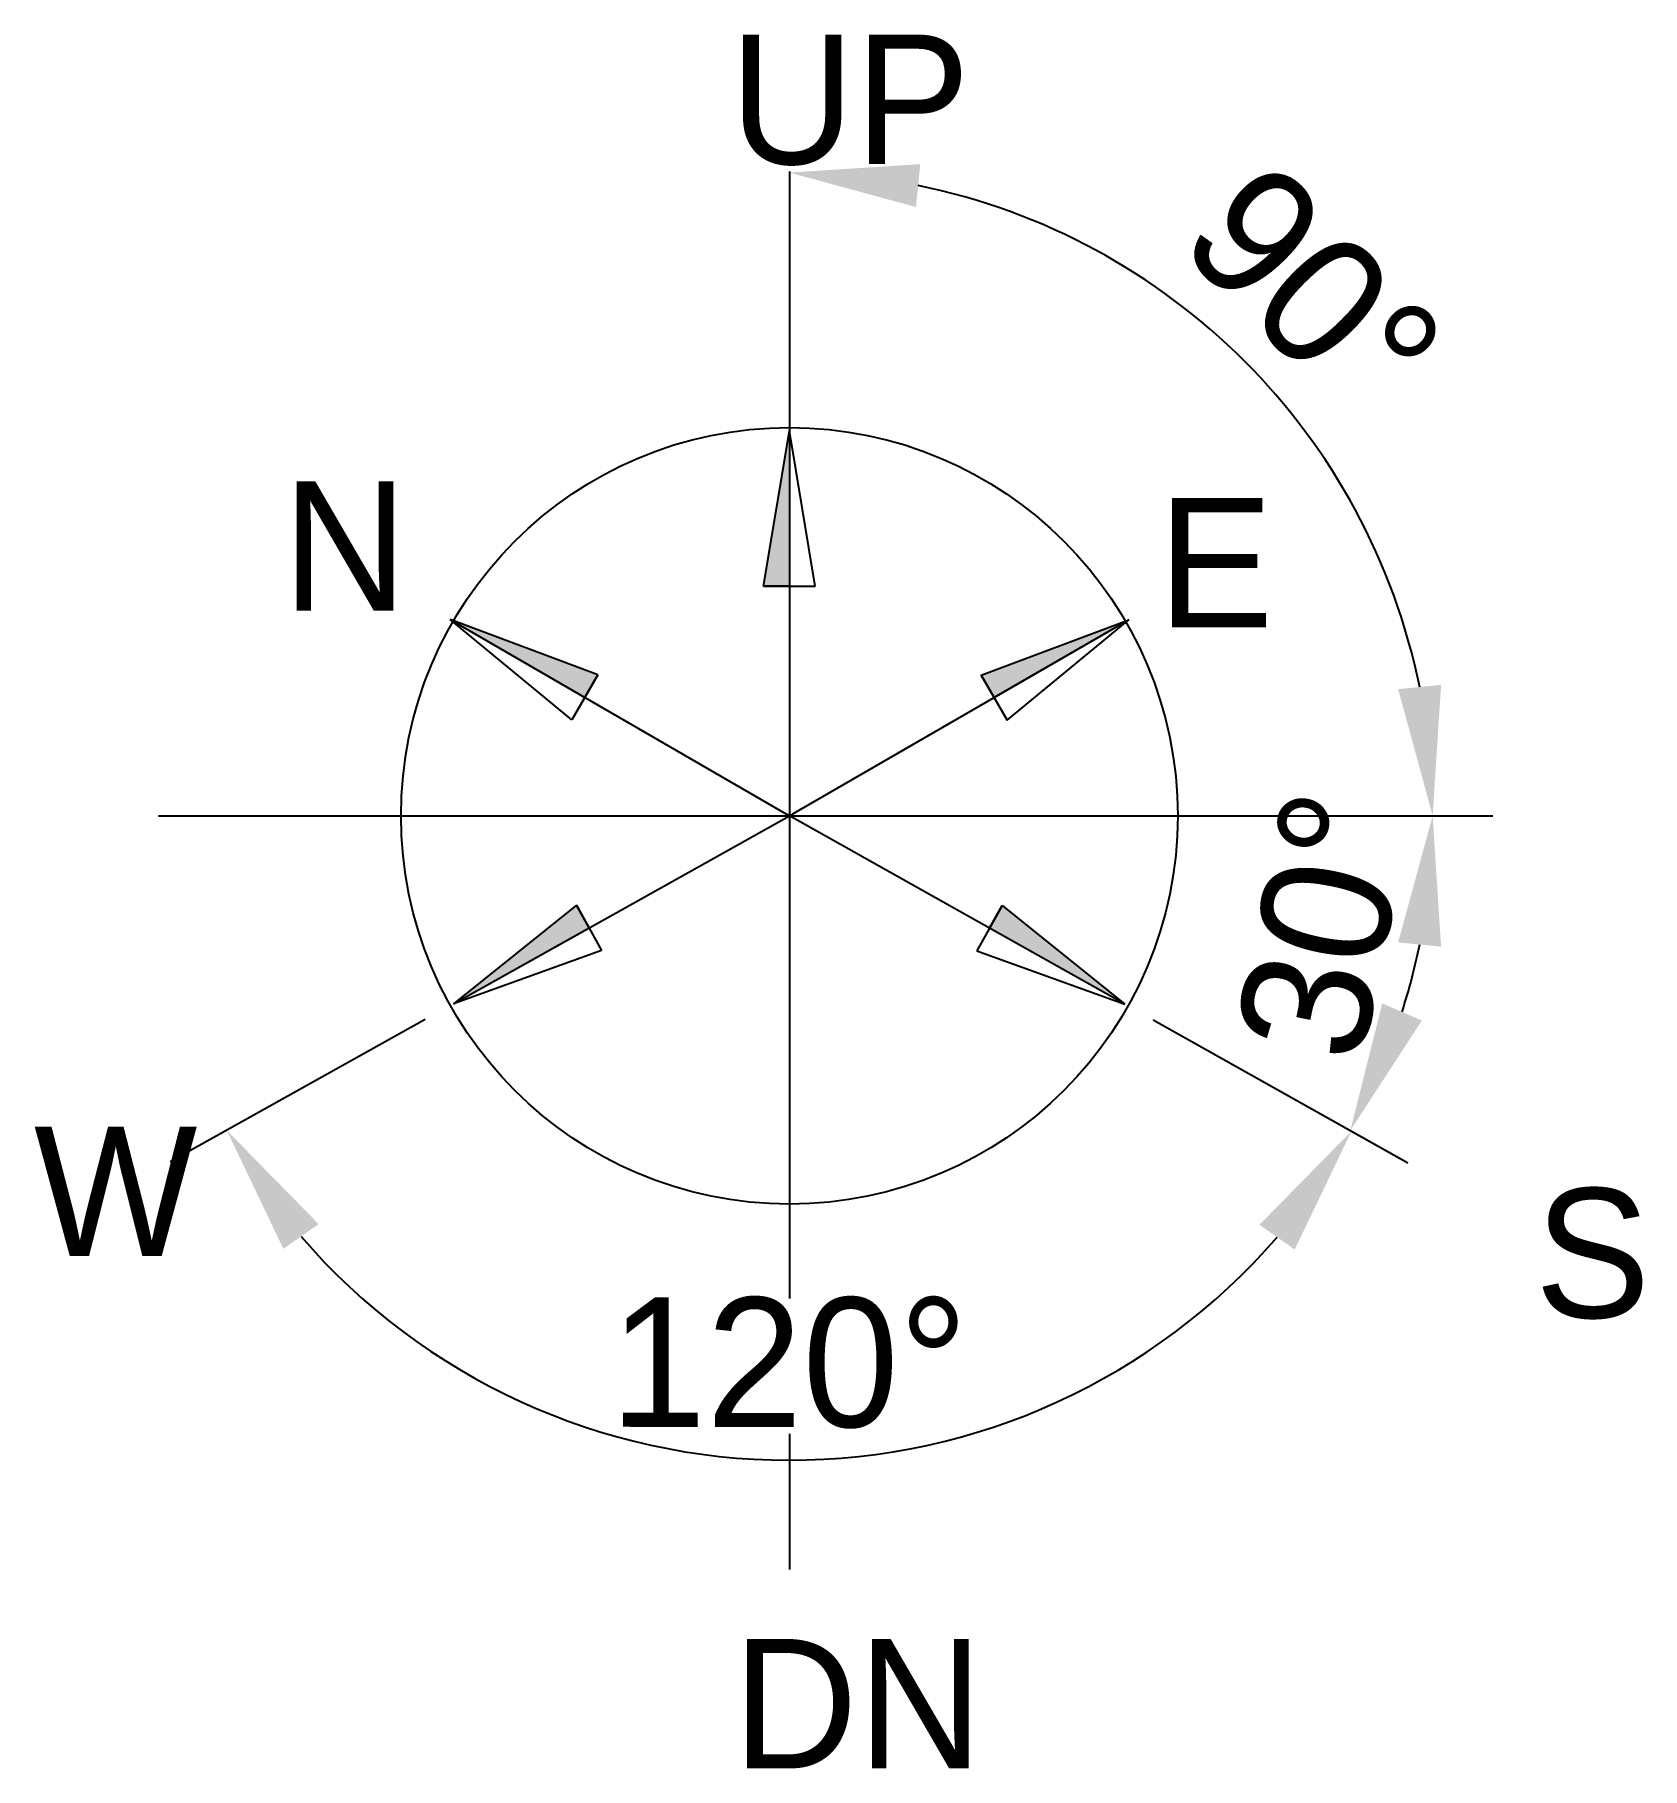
# Model space of a CAD drawing. Extents: x 373.1 to 404.1, y 211.9 to 245.4.
import ezdxf

# ---------------------------------------------------------------- set-up
doc = ezdxf.new("R2010")
doc.units = 0
doc.layers.get('0').update_dxf_attribs({"linetype": 'CONTINUOUS'})
doc.layers.get('DEFPOINTS').update_dxf_attribs({"linetype": 'CONTINUOUS'})
doc.dimstyles.new('ISO-25', dxfattribs={"dimtxt": 2.5, "dimasz": 2.5, "dimexe": 1.25, "dimexo": 0.625, "dimtad": 1, "dimtxsty": 'STANDARD', "dimcen": 2.5, "dimazin": 3, "dimtfac": 1, "dimtmove": 0, "dimatfit": 3})

# ---------------------------------------------------------------- blocks, each defined once
blk = doc.blocks.new('介质流向')
h = blk.add_hatch(color=256)
h.paths.add_polyline_path([(-6, -1), (0, 0), (-6, 1)])
edge = h.paths.add_edge_path(flags=16)
edge.add_line((-6, -1), (0, 0))
edge.add_line((-6, 1), (-6, -1))
edge.add_line((-6, 0), (-6, 1))
edge.add_line((0, 0), (-6, 0))
h.paths.add_polyline_path([(-6, 1), (0, 0), (-6, 0)])
edge = h.paths.add_edge_path()
edge.add_line((0, 0), (-15, 0))
edge.add_line((0, 0), (6, 0))
edge.add_line((-6, 0), (-6, 1))
edge.add_line((0, 0), (-6, 0))
for p, q in [((-6, 1), (0, 0)), ((-6, 0), (-6, 1)), ((-6, 1), (-6, -1)), ((-6, 0), (-6, 1)), ((0, 0), (-15, 0)), ((0, 0), (-6, 0)), ((-6, -1), (0, 0)), ((0, 0), (-6, 0))]:
    blk.add_line(p, q)
blk = doc.blocks.new('*D3')
at = {"color": 0}
for p, q in [((380.643, 226.353), (375.721, 223.6)), ((394.703, 226.343), (399.621, 223.582))]:
    blk.add_line(p, q, dxfattribs=at)
blk.add_arc((387.676, 230.287), 12.448, 220.7485, 319.1694, dxfattribs=at)
for points in [[(377.904, 221.923), (378.586, 222.4), (376.812, 224.21)], [(396.754, 222.387), (397.436, 221.909), (398.531, 224.194)]]:
    blk.add_solid(points, dxfattribs=at)
at = {"layer": 'DEFPOINTS', "color": 0}
for p in [(387.617, 230.32), (387.734, 230.32), (381.189, 226.658), (394.158, 226.649), (383.36, 218.611)]:
    blk.add_point(p, dxfattribs=at)
at = {"color": 0, "insert": (387.668, 219.714), "char_height": 2.5, "attachment_point": 5, "rotation": 359.959}
blk.add_mtext('120%%d', dxfattribs=at)
blk = doc.blocks.new('*D4')
at = {"color": 0}
blk.add_line((394.703, 226.343), (399.6, 223.594), dxfattribs=at)
blk.add_arc((387.676, 230.287), 12.425, 342.2437, 348.4517, dxfattribs=at)
for points in [[(399.434, 227.842), (400.263, 227.758), (400.1, 230.287)], [(399.891, 226.332), (399.126, 226.664), (398.51, 224.206)]]:
    blk.add_solid(points, dxfattribs=at)
at = {"layer": 'DEFPOINTS', "color": 0}
for p in [(375.494, 230.287), (387.617, 230.32), (401.26, 230.287), (394.158, 226.649), (399.385, 226.132)]:
    blk.add_point(p, dxfattribs=at)
at = {"color": 0, "insert": (398.012, 228.175), "char_height": 2.5, "attachment_point": 5, "rotation": 78.4517}
blk.add_mtext('30%%d', dxfattribs=at)
blk = doc.blocks.new('*D5')
at = {"color": 0}
blk.add_arc((387.676, 230.287), 12.425, 11.5483, 78.4517, dxfattribs=at)
for points in [[(390.121, 242.046), (390.205, 242.875), (387.676, 242.712)], [(400.263, 232.816), (399.434, 232.733), (400.1, 230.287)]]:
    blk.add_solid(points, dxfattribs=at)
at = {"layer": 'DEFPOINTS', "color": 0}
for p in [(387.676, 242.736), (398.436, 236.499), (375.494, 230.287), (401.26, 230.287), (387.676, 217.839)]:
    blk.add_point(p, dxfattribs=at)
at = {"color": 0, "insert": (397.787, 240.398), "char_height": 2.5, "attachment_point": 5, "rotation": 315}
blk.add_mtext('90°', dxfattribs=at)

msp = doc.modelspace()

# ---------------------------------------------------------------- linework, layer by layer
for p, q in [((387.676, 242.736), (387.676, 220.966)), ((375.494, 230.287), (401.26, 230.287)), ((387.676, 218.349), (387.676, 215.731))]:
    msp.add_line(p, q)
msp.add_circle((387.676, 230.287), 7.5)

# ---------------------------------------------------------------- block references
at = {"yscale": 0.5, "zscale": 0.5}
for p, xscale, rotation in [((387.676, 237.724), 0.5, 90), ((381.128, 234.079), -0.5, 329.9179127717875), ((394.23, 234.07), 0.5, 30), ((381.189, 226.658), -0.5, 29.22253238369536), ((394.158, 226.649), 0.5, 330.6953803880921)]:
    msp.add_blockref('介质流向', p, dxfattribs=dict(at, xscale=xscale, rotation=rotation))

# ---------------------------------------------------------------- texts
at = {"char_height": 2.5, "width": 2.5377, "attachment_point": 1}
for s, insert in [('UP', (386.523, 245.376)), ('N', (377.885, 236.747)), ('E', (394.794, 236.425)), ('W', (373.087, 224.282)), ('S', (402.073, 223.091)), ('DN', (386.581, 214.387))]:
    msp.add_mtext(s, dxfattribs=dict(at, insert=insert))

# ---------------------------------------------------------------- dimensions: what is measured, and where the dimension line sits
dim = msp.add_angular_dim_2l(base=(398.436, 236.499), line1=((387.676, 242.736), (387.676, 217.839)), line2=((375.494, 230.287), (401.26, 230.287)), dimstyle='ISO-25', override={"dimdec": 0})
dim.commit()
dim.dimension.update_dxf_attribs({"geometry": '*D5', "text_midpoint": (397.787, 240.398)})
dim = msp.add_angular_dim_2l(base=(399.385, 226.132), line1=((394.158, 226.649), (387.617, 230.32)), line2=((375.494, 230.287), (401.26, 230.287)), text='30%%d', dimstyle='ISO-25', override={"dimdec": 0})
dim.commit()
dim.dimension.update_dxf_attribs({"geometry": '*D4', "text_midpoint": (399.849, 227.8), "dimtype": 162})
dim = msp.add_angular_dim_2l(base=(383.36, 218.611), line1=((394.158, 226.649), (387.617, 230.32)), line2=((381.189, 226.658), (387.734, 230.32)), text='120%%d', dimstyle='ISO-25', override={"dimdec": 0})
dim.commit()
dim.dimension.update_dxf_attribs({"geometry": '*D3', "text_midpoint": (387.668, 219.714)})

doc.saveas('drawing.dxf')
